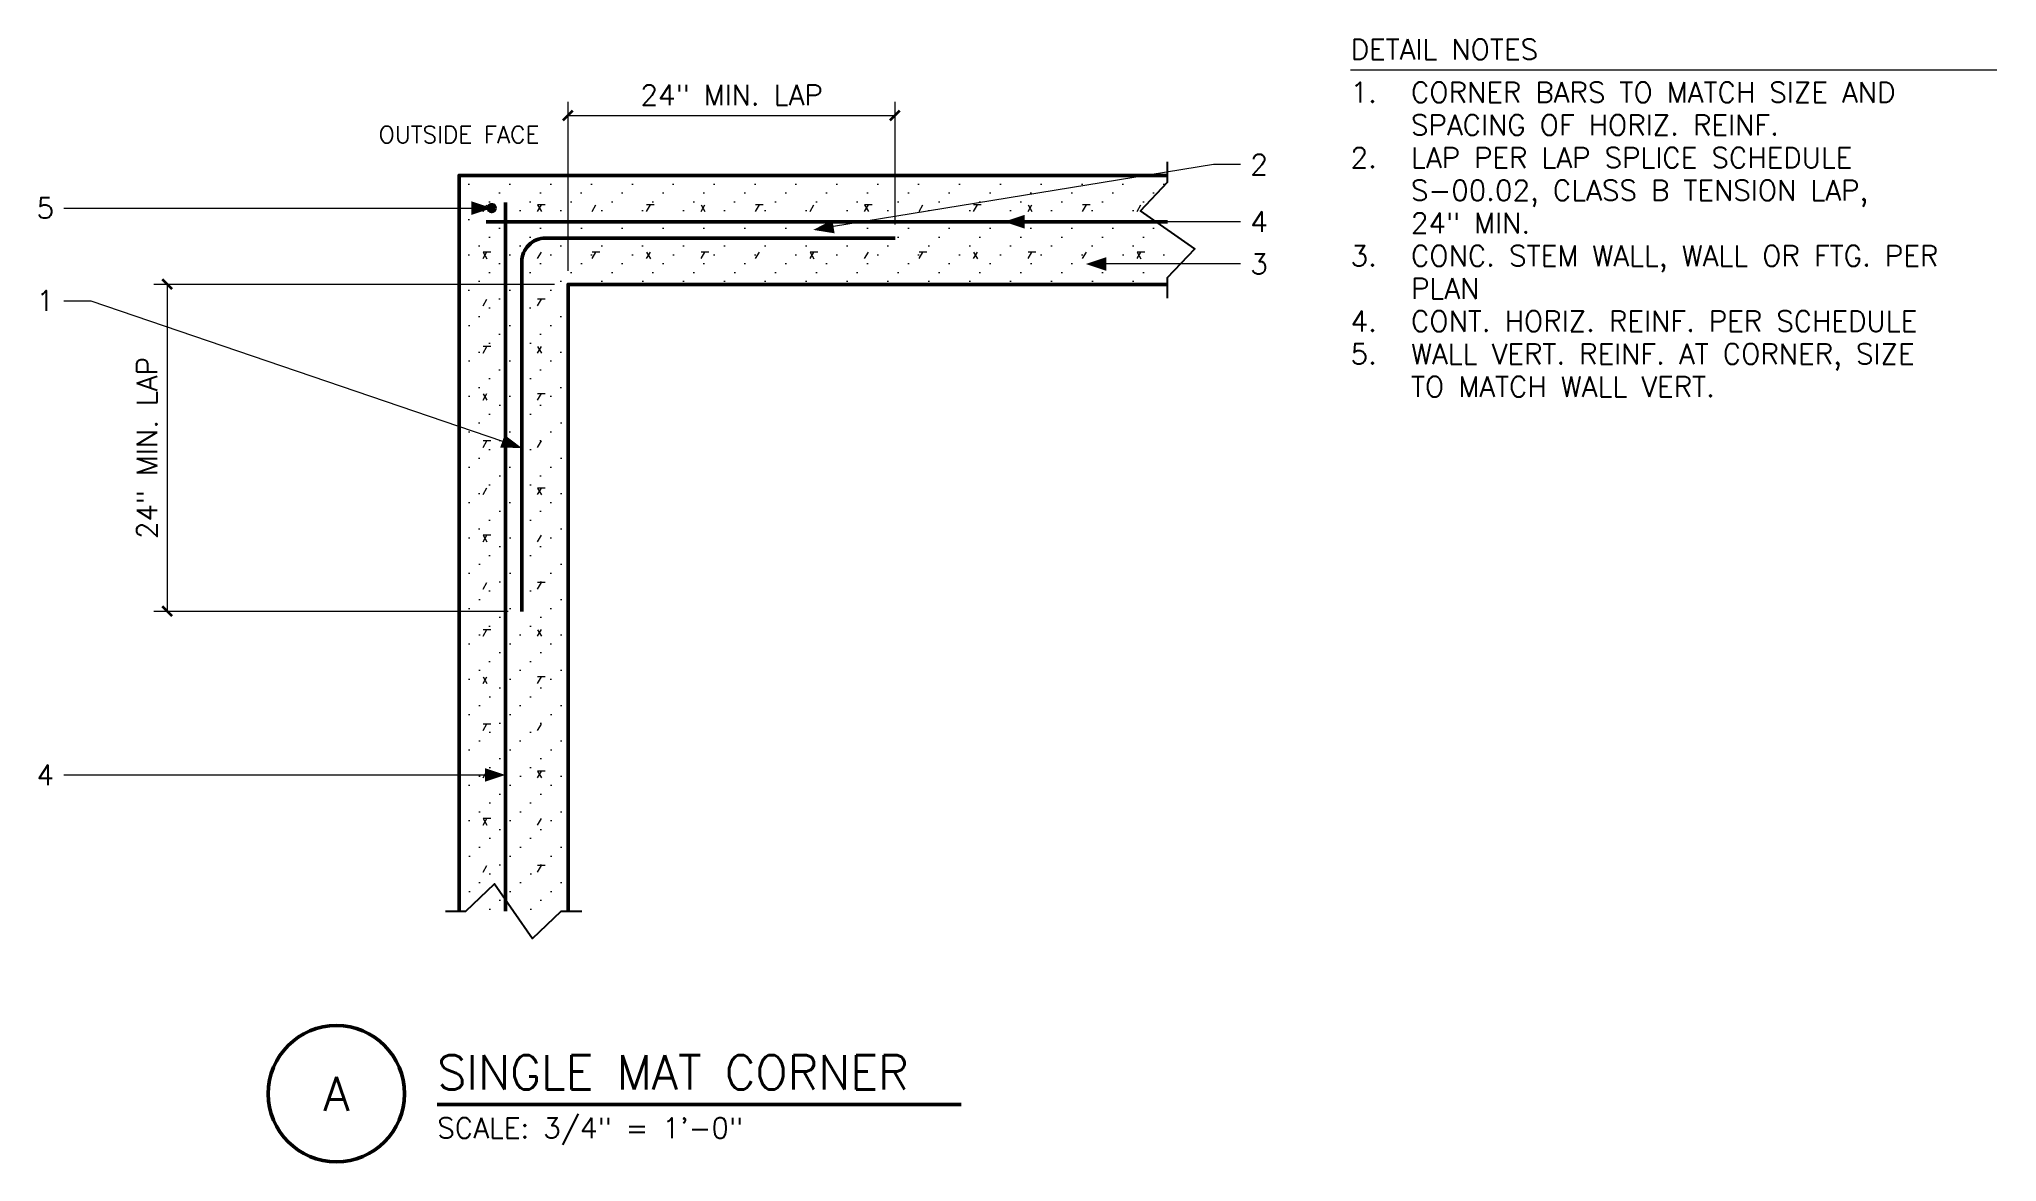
# Model space of a CAD drawing. Header units: inches. Extents: x -31 to 113, y -24 to 58.
import ezdxf
from ezdxf.enums import TextEntityAlignment as Align

# ---------------------------------------------------------------- set-up
doc = ezdxf.new("R2010")
doc.units = ezdxf.units.IN
doc.header["$MEASUREMENT"] = 0
for name, color, linetype, lineweight in [('S-ANNO-DIMS', 7, 'CONTINUOUS', 13), ('S-ANNO-NOTE', 7, 'CONTINUOUS', 18), ('S-ANNO-TTLB', 7, 'CONTINUOUS', 50), ('S-DETL-BRKL', 7, 'CONTINUOUS', 25), ('S-DETL-CUT', 7, 'CONTINUOUS', 50), ('S-DETL-PATT', 7, 'CONTINUOUS', 9), ('S-DETL-REBR', 7, 'CONTINUOUS', 50)]:
    doc.layers.add(name, color=color, linetype=linetype, lineweight=lineweight)
doc.styles.add('KERF', font='romans.shx')
pattern_1 = [(0, (0, 0), (1.4992, 1.2976), [0, -3]), (0, (0.752, 0.64), (1.4992, 1.2976), [0, -3]), (60, (1.76, 0.32), (4, 3.464), [0.56, -7.44]), (180, (2.32, 0.8), (4, 3.464), [0.56, -7.44]), (300, (1.76, 0.8), (4, 3.464), [0.56, -7.44])]

msp = doc.modelspace()

# ---------------------------------------------------------------- hatches: boundary and pattern name
at = {"layer": 'S-ANNO-NOTE', "lineweight": 50}
for points in [[(2.4, 45.6), (0.9, 46.1), (0.9, 45.1)], [(26, 44), (27.56102, 43.74857), (27.399674, 44.735468)], [(40, 44.6), (41.5, 44.1), (41.5, 45.1)], [(46, 41.5), (47.5, 41), (47.5, 42)], [(4.6, 28), (3.342219, 28.958117), (3.018905, 28.011825)], [(3.4, 4), (1.9, 4.5), (1.9, 3.5)]]:
    msp.add_hatch(color=256, dxfattribs=at).paths.add_polyline_path(points)
at = {"layer": 'S-DETL-PATT', "lineweight": 9}
h = msp.add_hatch(dxfattribs=at)
h.set_pattern_fill('KERF-CONC', color=256, style=0)
h.set_pattern_definition(pattern_1)
h.paths.add_polyline_path([(3.15, 44.35), (2, 44.35), (2, 44.85), (3.15, 44.85), (3.15, 46), (3.65, 46), (3.65, 44.85), (52, 44.85), (52, 48), (0, 48), (0, -6), (3.15, -6)])
h.paths.add_polyline_path([(2.63097, 45.695671), (2.65, 45.6), (2.63097, 45.504329), (2.576777, 45.423223), (2.495671, 45.36903), (2.4, 45.35), (2.304329, 45.36903), (2.223223, 45.423223), (2.16903, 45.504329), (2.15, 45.6), (2.16903, 45.695671), (2.223223, 45.776777), (2.304329, 45.83097), (2.4, 45.85), (2.495671, 45.83097), (2.576777, 45.776777)], flags=0)
h = msp.add_hatch(dxfattribs=at)
h.set_pattern_fill('KERF-CONC', color=256, style=0)
h.set_pattern_definition(pattern_1)
h.paths.add_polyline_path([(8, -6), (8, 40), (52, 40), (52, 44.35), (3.65, 44.35), (3.65, -6)])
h.paths.add_polyline_path([(4.85, 41.65), (4.85, 16), (4.35, 16), (4.35, 41.65), (4.36711, 41.911052), (4.418148, 42.167638), (4.502241, 42.415367), (4.617949, 42.65), (4.763293, 42.867523), (4.935786, 43.064214), (5.132477, 43.236707), (5.35, 43.382051), (5.584633, 43.497759), (5.832362, 43.581852), (6.088948, 43.63289), (6.35, 43.65), (32, 43.65), (32, 43.15), (6.35, 43.15), (6.115348, 43.131533), (5.886475, 43.076585), (5.669014, 42.98651), (5.468322, 42.863525), (5.28934, 42.71066), (5.136475, 42.531678), (5.01349, 42.330986), (4.923415, 42.113525), (4.868467, 41.884652)], flags=0)
at = {"layer": 'S-DETL-REBR', "lineweight": 50}
msp.add_hatch(color=256, dxfattribs=at).paths.add_polyline_path([(2.65, 45.6, 1), (2.15, 45.6, 1)])

# ---------------------------------------------------------------- linework, layer by layer
at = {"layer": 'S-ANNO-DIMS', "lineweight": 13}
for points in [[(8, 41), (8, 53.4)], [(32, 44.4), (32, 53.4)], [(8, 52.4), (32, 52.4)], [(7, 40), (-22.4, 40)], [(-21.4, 16), (-21.4, 40)], [(3.6, 16), (-22.4, 16)]]:
    msp.add_lwpolyline(points, dxfattribs=at)
at = {"layer": 'S-ANNO-NOTE', "lineweight": 18}
for points in [[(65.428571, 55.75), (112.857143, 55.75)], [(57.36, 48.8), (55.36, 48.8), (27.480347, 44.242019)], [(-29.01, 45.6), (-27.01, 45.6), (0.9, 45.6)], [(57.36, 44.6), (55.36, 44.6), (41.5, 44.6)], [(57.36, 41.5), (55.36, 41.5), (47.5, 41.5)], [(-29.01, 38.8), (-27.01, 38.8), (3.180562, 28.484971)], [(-29.01, 4), (-27.01, 4), (1.9, 4)]]:
    msp.add_lwpolyline(points, dxfattribs=at)
at = {"layer": 'S-ANNO-TTLB', "lineweight": 50}
msp.add_lwpolyline([(-14, -19.4, 1), (-4, -19.4, 1)], format="xyb", close=True, dxfattribs=at)
msp.add_lwpolyline([(-1.6, -20.2), (36.852381, -20.2)], dxfattribs=at)
at = {"layer": 'S-DETL-BRKL', "lineweight": 25}
for points in [[(52, 39), (52, 40.5), (54, 42.6), (50, 45.4), (52, 47.5), (52, 49)], [(-1, -6), (0.5, -6), (2.6, -4), (5.4, -8), (7.5, -6), (9, -6)]]:
    msp.add_lwpolyline(points, dxfattribs=at)
at = {"layer": 'S-DETL-CUT', "lineweight": 35}
for points in [[(7.646447, 52.046447), (8.353553, 52.753553)], [(31.646447, 52.046447), (32.353553, 52.753553)], [(-21.046447, 39.646447), (-21.753553, 40.353553)], [(-21.046447, 15.646447), (-21.753553, 16.353553)]]:
    msp.add_lwpolyline(points, dxfattribs=at)
at = {"layer": 'S-DETL-CUT', "lineweight": 50}
for points in [[(52, 48), (0, 48), (0, -6)], [(8, -6), (8, 40), (52, 40)]]:
    msp.add_lwpolyline(points, dxfattribs=at)
at = {"layer": 'S-DETL-REBR', "lineweight": 50}
for points in [[(3.4, -6), (3.4, 46)], [(52, 44.6), (2, 44.6)]]:
    msp.add_lwpolyline(points, dxfattribs=at)
msp.add_lwpolyline([(2.65, 45.6, 1), (2.15, 45.6, 1)], format="xyb", close=True, dxfattribs=at)
msp.add_lwpolyline([(4.6, 16), (4.6, 41.65, -0.414214), (6.35, 43.4), (32, 43.4)], format="xyb", dxfattribs=at)

# ---------------------------------------------------------------- texts
at = {"layer": 'S-ANNO-DIMS', "lineweight": 13, "style": 'KERF'}
msp.add_text('24" MIN. LAP', height=1.5, dxfattribs=at).set_placement((20, 53.15), align=Align.CENTER)
msp.add_text('24" MIN. LAP', height=1.5, rotation=90, dxfattribs=at).set_placement((-22.15, 28), align=Align.CENTER)
at = {"layer": 'S-ANNO-NOTE', "lineweight": 18, "style": 'KERF'}
for s, p in [('DETAIL NOTES', (65.428571, 56.5)), ('1.', (65.428571, 53.35)), ('CORNER BARS TO MATCH SIZE AND', (69.857143, 53.35)), ('SPACING OF HORIZ. REINF.', (69.857143, 50.95)), ('2.', (65.428571, 48.55)), ('LAP PER LAP SPLICE SCHEDULE', (69.857143, 48.55)), ('S-00.02, CLASS B TENSION LAP,', (69.857143, 46.15)), ('24" MIN.', (69.857143, 43.75)), ('3.', (65.428571, 41.35)), ('CONC. STEM WALL, WALL OR FTG. PER', (69.857143, 41.35)), ('PLAN', (69.857143, 38.95)), ('4.', (65.428571, 36.55)), ('CONT. HORIZ. REINF. PER SCHEDULE', (69.857143, 36.55)), ('5.', (65.428571, 34.15)), ('WALL VERT. REINF. AT CORNER, SIZE', (69.857143, 34.15)), ('TO MATCH WALL VERT.', (69.857143, 31.75))]:
    msp.add_text(s, height=1.5, dxfattribs=at).set_placement(p)
for s, height, p in [('OUTSIDE FACE', 1.25, (0, 51)), ('2', 1.5, (58.714286, 48.8)), ('5', 1.5, (-30.364286, 45.6)), ('4', 1.5, (58.714286, 44.6)), ('3', 1.5, (58.714286, 41.5)), ('1', 1.5, (-30.364286, 38.8)), ('4', 1.5, (-30.364286, 4))]:
    msp.add_text(s, height=height, dxfattribs=at).set_placement(p, align=Align.MIDDLE_CENTER)
at = {"layer": 'S-ANNO-TTLB', "lineweight": 50, "style": 'KERF'}
msp.add_text('SINGLE MAT CORNER', height=2.5, dxfattribs=at).set_placement((-1.6, -19.08))
msp.add_text('A', height=2.5, dxfattribs=at).set_placement((-9, -19.4), align=Align.MIDDLE_CENTER)
at = {"layer": 'S-ANNO-TTLB', "lineweight": 18, "style": 'KERF'}
msp.add_text('SCALE: 3/4" = 1\'-0"', height=1.5, dxfattribs=at).set_placement((-1.6, -22.66))

doc.saveas('drawing.dxf')
